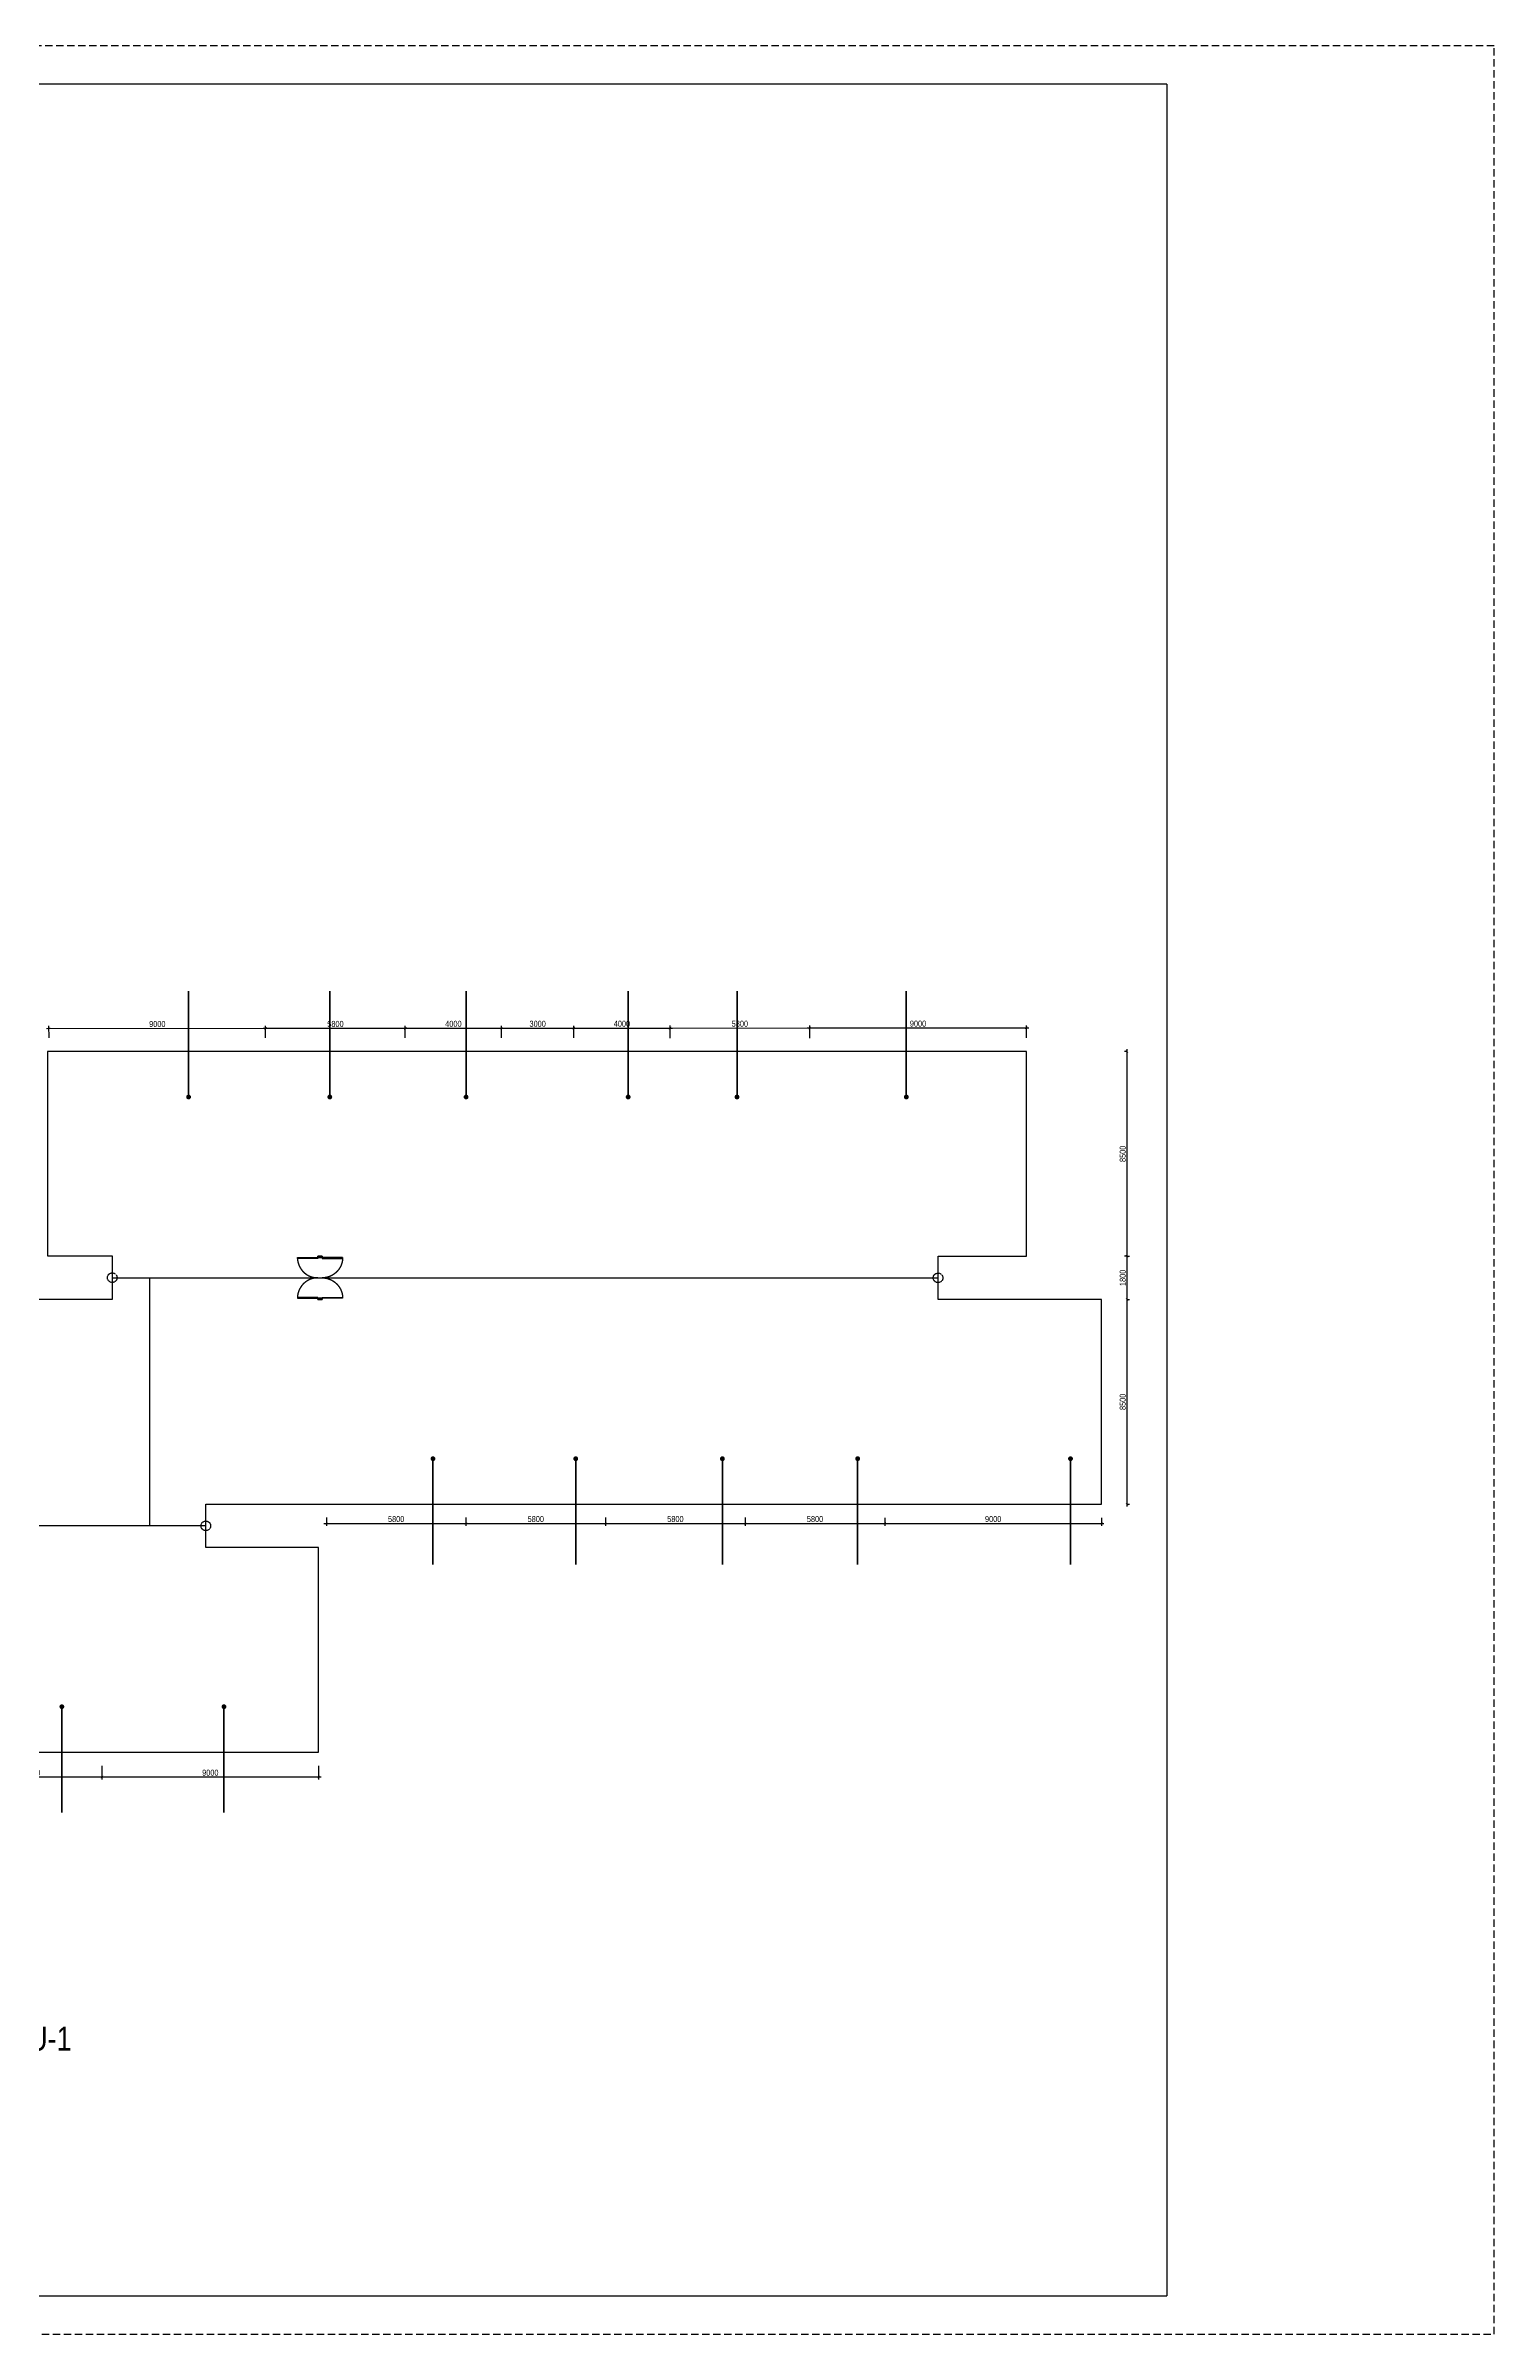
# Model space of a CAD drawing. Header units: millimetres. Extents: x 43 to 134443, y -95209 to -169.
# Drawn here: x 74273 to 134443, y -95209 to -169 of the extents above; entities that cross this region are included whole.
import ezdxf
from ezdxf.enums import TextEntityAlignment as Align

# ---------------------------------------------------------------- set-up
doc = ezdxf.new("R2010")
doc.units = ezdxf.units.MM
doc.linetypes.add('HIDDEN', pattern=[9.525, 6.35, -3.175])
doc.layers.get('0').update_dxf_attribs({"color": 231})
doc.layers.get('DefPoints').update_dxf_attribs({"color": 191})
for name, color, linetype in [('A-DOOR', 142, 'Continuous'), ('MDI-BAO', 1, 'Continuous'), ('S-DIM', 231, 'Continuous')]:
    doc.layers.add(name, color=color, linetype=linetype)
doc.layers.add('A-SHBD', color=7, linetype='Continuous', lineweight=35)
doc.layers.add('A-TEXT', color=255, linetype='Continuous', lineweight=25)
doc.layers.add('MDI-HANHLANG', color=5, linetype='HIDDEN', plot=False)
doc.styles.add('250602-MB CO CAU CĂN HO X1-3A-1$0$style1', font='arial.ttf')
doc.styles.add('VTK_Arial', font='arial.ttf', dxfattribs={"width": 0.8})
doc.dimstyles.new('250602-MB CO CAU CĂN HO X1-3A-1$0$Dim_50', dxfattribs={"dimscale": 50, "dimtxt": 2, "dimasz": 1.5, "dimexe": 1, "dimexo": 0, "dimgap": 1, "dimtad": 1, "dimdec": 0, "dimlfac": -1, "dimzin": 12, "dimdsep": 46, "dimtxsty": '250602-MB CO CAU CĂN HO X1-3A-1$0$style1', "dimblk1": '250602-MB CO CAU CĂN HO X1-3A-1$0$_ARCHTICK', "dimblk2": '250602-MB CO CAU CĂN HO X1-3A-1$0$_ARCHTICK', "dimsah": 1, "dimcen": 1.5, "dimdle": 1.5, "dimclrd": 256, "dimclre": 256, "dimclrt": 2, "dimadec": 1, "dimazin": 3, "dimtm": 1e-09, "dimtfac": 0.416667, "dimtdec": 0, "dimtix": 1, "dimtmove": 2, "dimatfit": 3, "dimfxl": 7, "dimfxlon": 1, "dimtolj": 1, "dimtzin": 0, "dimlwd": -1, "dimlwe": -1, "dimarcsym": 1})
doc.dimstyles.new('A-2.5-DIM100', dxfattribs={"dimscale": 100, "dimtxt": 2.5, "dimasz": 1, "dimexe": 1, "dimexo": 0, "dimgap": 0.5, "dimtad": 1, "dimdec": 0, "dimzin": 12, "dimdsep": 46, "dimtxsty": 'VTK_Arial', "dimblk": 'ARCHTICK', "dimcen": 0, "dimdle": 1, "dimclrd": 256, "dimclre": 256, "dimclrt": 7, "dimadec": 1, "dimazin": 3, "dimtfac": 1, "dimtdec": 0, "dimtmove": 0, "dimatfit": 2, "dimfxl": 20, "dimtolj": 1, "dimtzin": 0, "dimlwd": -1, "dimlwe": -1, "dimarcsym": 0})

# ---------------------------------------------------------------- blocks, each defined once
blk = doc.blocks.new('VTK-A1_BoKhungTen')
at = {"layer": 'DefPoints', "linetype": 'HIDDEN', "ltscale": 0.3}
blk.add_lwpolyline([(0, -594), (840, -594), (840, 0), (0, 0)], close=True, dxfattribs=at)
at = {"layer": 'DefPoints'}
for points in [[(755, -10), (30, -10), (30, -584), (755, -584)], [(755, -10), (755, -584)]]:
    blk.add_lwpolyline(points, dxfattribs=at)
blk = doc.blocks.new('*U10')
for p, q in [((-750, -90), (-750, -50)), ((-100, -70), (-750, -70)), ((-100, -90), (-100, -50)), ((-750, -1710), (-750, -1750)), ((-100, -1730), (-750, -1730)), ((-100, -1710), (-100, -1750))]:
    blk.add_line(p, q)
for points in [[(180, 0), (180, -60), (40, -60), (40, -50), (0, -50), (0, 0)], [(0, -50), (0, -90), (-850, -90), (-850, -50)], [(0, -1750), (0, -1710), (-850, -1710), (-850, -1750)], [(180, -1800), (180, -1740), (40, -1740), (40, -1750), (0, -1750), (0, -1800)]]:
    blk.add_lwpolyline(points, close=True)
at = {"linetype": 'HIDDEN', "ltscale": 1000}
for centre, start, end in [((0, -50), 180.00004, 270), ((0, -1750), 90, 179.99996)]:
    blk.add_arc(centre, 850, start, end, dxfattribs=at)
blk = doc.blocks.new('250602-MB CO CAU CĂN HO X1-3A-1$0$_ARCHTICK')
at = {"color": 0, "linetype": 'ByBlock', "const_width": 0.15}
blk.add_lwpolyline([(-0.5, -0.5), (0.5, 0.5)], dxfattribs=at)
blk = doc.blocks.new('_ArchTick')
at = {"color": 0, "linetype": 'ByBlock', "const_width": 0.15}
blk.add_lwpolyline([(-0.5, -0.5), (0.5, 0.5)], dxfattribs=at)
blk = doc.blocks.new('*D38')
at = {"layer": 'DefPoints', "color": 0, "transparency": 16777216}
for p in [(70809, -71604, 0), (76609, -71604, 0), (76609, -72067)]:
    blk.add_point(p, dxfattribs=at)
at = {"layer": 'S-DIM', "transparency": 16777216}
for p, q in [((70709, -72067), (76709, -72067)), ((70809, -71604), (70809, -72167)), ((76609, -71604), (76609, -72167))]:
    blk.add_line(p, q, dxfattribs=at)
at = {"layer": 'S-DIM', "transparency": 16777216, "xscale": 100, "yscale": 100, "zscale": 100, "rotation": 180}
blk.add_blockref('_ArchTick', (70809, -72067), dxfattribs=at)
at = {"layer": 'S-DIM', "transparency": 16777216, "xscale": 100, "yscale": 100, "zscale": 100}
blk.add_blockref('_ArchTick', (76609, -72067), dxfattribs=at)
at = {"layer": 'S-DIM', "color": 7, "transparency": 16777216, "insert": (73709, -71889), "char_height": 250, "attachment_point": 5, "style": 'VTK_Arial'}
blk.add_mtext('\\A1;5800', dxfattribs=at)
blk = doc.blocks.new('*D39')
at = {"layer": 'DefPoints', "color": 0, "transparency": 16777216}
for p in [(76609, -71604, 0), (85609, -71604, 0), (85609, -72067)]:
    blk.add_point(p, dxfattribs=at)
at = {"layer": 'S-DIM', "transparency": 16777216}
for p, q in [((76509, -72067), (85709, -72067)), ((76609, -71604), (76609, -72167)), ((85609, -71604), (85609, -72167))]:
    blk.add_line(p, q, dxfattribs=at)
at = {"layer": 'S-DIM', "transparency": 16777216, "xscale": 100, "yscale": 100, "zscale": 100, "rotation": 180}
blk.add_blockref('_ArchTick', (76609, -72067), dxfattribs=at)
at = {"layer": 'S-DIM', "transparency": 16777216, "xscale": 100, "yscale": 100, "zscale": 100}
blk.add_blockref('_ArchTick', (85609, -72067), dxfattribs=at)
at = {"layer": 'S-DIM', "color": 7, "transparency": 16777216, "insert": (81109, -71889), "char_height": 250, "attachment_point": 5, "style": 'VTK_Arial'}
blk.add_mtext('\\A1;9000', dxfattribs=at)
blk = doc.blocks.new('*D40')
at = {"layer": 'DefPoints', "color": 0, "transparency": 16777216}
for p in [(85929, -61289, 0), (91729, -61289, 0), (91729, -61534)]:
    blk.add_point(p, dxfattribs=at)
at = {"layer": 'S-DIM', "transparency": 16777216}
for p, q in [((85829, -61534), (91829, -61534)), ((85929, -61289), (85929, -61634)), ((91729, -61289), (91729, -61634))]:
    blk.add_line(p, q, dxfattribs=at)
at = {"layer": 'S-DIM', "transparency": 16777216, "xscale": 100, "yscale": 100, "zscale": 100, "rotation": 180}
blk.add_blockref('_ArchTick', (85929, -61534), dxfattribs=at)
at = {"layer": 'S-DIM', "transparency": 16777216, "xscale": 100, "yscale": 100, "zscale": 100}
blk.add_blockref('_ArchTick', (91729, -61534), dxfattribs=at)
at = {"layer": 'S-DIM', "color": 7, "transparency": 16777216, "insert": (88829, -61356), "char_height": 250, "attachment_point": 5, "style": 'VTK_Arial'}
blk.add_mtext('\\A1;5800', dxfattribs=at)
blk = doc.blocks.new('*D41')
at = {"layer": 'DefPoints', "color": 0, "transparency": 16777216}
for p in [(91729, -61289, 0), (97529, -61289, 0), (97529, -61534)]:
    blk.add_point(p, dxfattribs=at)
at = {"layer": 'S-DIM', "transparency": 16777216}
for p, q in [((91629, -61534), (97629, -61534)), ((91729, -61289), (91729, -61634)), ((97529, -61289), (97529, -61634))]:
    blk.add_line(p, q, dxfattribs=at)
at = {"layer": 'S-DIM', "transparency": 16777216, "xscale": 100, "yscale": 100, "zscale": 100, "rotation": 180}
blk.add_blockref('_ArchTick', (91729, -61534), dxfattribs=at)
at = {"layer": 'S-DIM', "transparency": 16777216, "xscale": 100, "yscale": 100, "zscale": 100}
blk.add_blockref('_ArchTick', (97529, -61534), dxfattribs=at)
at = {"layer": 'S-DIM', "color": 7, "transparency": 16777216, "insert": (94629, -61356), "char_height": 250, "attachment_point": 5, "style": 'VTK_Arial'}
blk.add_mtext('\\A1;5800', dxfattribs=at)
blk = doc.blocks.new('*D42')
at = {"layer": 'DefPoints', "color": 0, "transparency": 16777216}
for p in [(97529, -61289, 0), (103329, -61289, 0), (103329, -61534)]:
    blk.add_point(p, dxfattribs=at)
at = {"layer": 'S-DIM', "transparency": 16777216}
for p, q in [((97429, -61534), (103429, -61534)), ((97529, -61289), (97529, -61634)), ((103329, -61289), (103329, -61634))]:
    blk.add_line(p, q, dxfattribs=at)
at = {"layer": 'S-DIM', "transparency": 16777216, "xscale": 100, "yscale": 100, "zscale": 100, "rotation": 180}
blk.add_blockref('_ArchTick', (97529, -61534), dxfattribs=at)
at = {"layer": 'S-DIM', "transparency": 16777216, "xscale": 100, "yscale": 100, "zscale": 100}
blk.add_blockref('_ArchTick', (103329, -61534), dxfattribs=at)
at = {"layer": 'S-DIM', "color": 7, "transparency": 16777216, "insert": (100429, -61356), "char_height": 250, "attachment_point": 5, "style": 'VTK_Arial'}
blk.add_mtext('\\A1;5800', dxfattribs=at)
blk = doc.blocks.new('*D43')
at = {"layer": 'DefPoints', "color": 0, "transparency": 16777216}
for p in [(103329, -61289, 0), (109129, -61304, 0), (109129, -61534)]:
    blk.add_point(p, dxfattribs=at)
at = {"layer": 'S-DIM', "transparency": 16777216}
for p, q in [((103229, -61534), (109229, -61534)), ((103329, -61289), (103329, -61634)), ((109129, -61304), (109129, -61634))]:
    blk.add_line(p, q, dxfattribs=at)
at = {"layer": 'S-DIM', "transparency": 16777216, "xscale": 100, "yscale": 100, "zscale": 100, "rotation": 180}
blk.add_blockref('_ArchTick', (103329, -61534), dxfattribs=at)
at = {"layer": 'S-DIM', "transparency": 16777216, "xscale": 100, "yscale": 100, "zscale": 100}
blk.add_blockref('_ArchTick', (109129, -61534), dxfattribs=at)
at = {"layer": 'S-DIM', "color": 7, "transparency": 16777216, "insert": (106229, -61356), "char_height": 250, "attachment_point": 5, "style": 'VTK_Arial'}
blk.add_mtext('\\A1;5800', dxfattribs=at)
blk = doc.blocks.new('*D44')
at = {"layer": 'DefPoints', "color": 0, "transparency": 16777216}
for p in [(109129, -61304, 0), (118129, -61299, 0), (118129, -61534)]:
    blk.add_point(p, dxfattribs=at)
at = {"layer": 'S-DIM', "transparency": 16777216}
for p, q in [((109029, -61534), (118229, -61534)), ((109129, -61304), (109129, -61634)), ((118129, -61299), (118129, -61634))]:
    blk.add_line(p, q, dxfattribs=at)
at = {"layer": 'S-DIM', "transparency": 16777216, "xscale": 100, "yscale": 100, "zscale": 100, "rotation": 180}
blk.add_blockref('_ArchTick', (109129, -61534), dxfattribs=at)
at = {"layer": 'S-DIM', "transparency": 16777216, "xscale": 100, "yscale": 100, "zscale": 100}
blk.add_blockref('_ArchTick', (118129, -61534), dxfattribs=at)
at = {"layer": 'S-DIM', "color": 7, "transparency": 16777216, "insert": (113629, -61356), "char_height": 250, "attachment_point": 5, "style": 'VTK_Arial'}
blk.add_mtext('\\A1;9000', dxfattribs=at)
blk = doc.blocks.new('*D45')
at = {"layer": 'DefPoints', "color": 0, "transparency": 16777216}
for p in [(119188, -41937, 0), (119188, -50437, 0), (119188, -50437)]:
    blk.add_point(p, dxfattribs=at)
at = {"layer": 'S-DIM', "transparency": 16777216}
for p, q in [((119188, -41937), (119088, -41937)), ((119188, -41837), (119188, -50537)), ((119188, -50437), (119088, -50437))]:
    blk.add_line(p, q, dxfattribs=at)
at = {"layer": 'S-DIM', "transparency": 16777216, "xscale": 100, "yscale": 100, "zscale": 100}
for p, rotation in [((119188, -41937), 90), ((119188, -50437), 270)]:
    blk.add_blockref('_ArchTick', p, dxfattribs=dict(at, rotation=rotation))
at = {"layer": 'S-DIM', "color": 7, "transparency": 16777216, "insert": (119011, -46187), "char_height": 250, "attachment_point": 5, "rotation": 90, "style": 'VTK_Arial'}
blk.add_mtext('\\A1;8500', dxfattribs=at)
blk = doc.blocks.new('*D46')
at = {"layer": 'DefPoints', "color": 0, "transparency": 16777216}
for p in [(119188, -50437, 0), (119188, -52237, 0), (119188, -52237)]:
    blk.add_point(p, dxfattribs=at)
at = {"layer": 'S-DIM', "transparency": 16777216}
for p, q in [((119188, -50337), (119188, -52337)), ((119188, -50437), (119288, -50437)), ((119188, -52237), (119288, -52237))]:
    blk.add_line(p, q, dxfattribs=at)
at = {"layer": 'S-DIM', "transparency": 16777216, "xscale": 100, "yscale": 100, "zscale": 100}
for p, rotation in [((119188, -50437), 90), ((119188, -52237), 270)]:
    blk.add_blockref('_ArchTick', p, dxfattribs=dict(at, rotation=rotation))
at = {"layer": 'S-DIM', "color": 7, "transparency": 16777216, "insert": (119011, -51337), "char_height": 250, "attachment_point": 5, "rotation": 90, "style": 'VTK_Arial'}
blk.add_mtext('\\A1;1800', dxfattribs=at)
blk = doc.blocks.new('*D47')
at = {"layer": 'DefPoints', "color": 0, "transparency": 16777216}
for p in [(119188, -52237, 0), (119188, -60737, 0), (119188, -60737)]:
    blk.add_point(p, dxfattribs=at)
at = {"layer": 'S-DIM', "transparency": 16777216}
for p, q in [((119188, -52137), (119188, -60837)), ((119188, -52237), (119288, -52237)), ((119188, -60737), (119288, -60737))]:
    blk.add_line(p, q, dxfattribs=at)
at = {"layer": 'S-DIM', "transparency": 16777216, "xscale": 100, "yscale": 100, "zscale": 100}
for p, rotation in [((119188, -52237), 90), ((119188, -60737), 270)]:
    blk.add_blockref('_ArchTick', p, dxfattribs=dict(at, rotation=rotation))
at = {"layer": 'S-DIM', "color": 7, "transparency": 16777216, "insert": (119011, -56487), "char_height": 250, "attachment_point": 5, "rotation": 90, "style": 'VTK_Arial'}
blk.add_mtext('\\A1;8500', dxfattribs=at)
blk = doc.blocks.new('*D48')
at = {"layer": 'DefPoints', "color": 0, "transparency": 16777216}
for p in [(74408, -41376, 0), (83407, -40972), (83408, -41371, 0)]:
    blk.add_point(p, dxfattribs=at)
at = {"layer": 'S-DIM', "transparency": 16777216}
for p, q in [((74307, -40977), (83507, -40972)), ((74408, -41376), (74407, -40877)), ((83408, -41371), (83407, -40872))]:
    blk.add_line(p, q, dxfattribs=at)
at = {"layer": 'S-DIM', "transparency": 16777216, "xscale": 100, "yscale": 100, "zscale": 100}
for p, rotation in [((74407, -40977), 180.0318309853436), ((83407, -40972), 0.03183098534358317)]:
    blk.add_blockref('_ArchTick', p, dxfattribs=dict(at, rotation=rotation))
at = {"layer": 'S-DIM', "color": 7, "transparency": 16777216, "insert": (78907, -40797), "char_height": 250, "attachment_point": 5, "rotation": 0.03183, "style": 'VTK_Arial'}
blk.add_mtext('\\A1;9000', dxfattribs=at)
blk = doc.blocks.new('*D49')
at = {"layer": 'DefPoints', "color": 0, "transparency": 16777216}
for p in [(83408, -41371, 0), (89207, -40969), (89208, -41371, 0)]:
    blk.add_point(p, dxfattribs=at)
at = {"layer": 'S-DIM', "transparency": 16777216}
for p, q in [((83307, -40972), (89307, -40969)), ((83408, -41371), (83407, -40872)), ((89208, -41371), (89207, -40869))]:
    blk.add_line(p, q, dxfattribs=at)
at = {"layer": 'S-DIM', "transparency": 16777216, "xscale": 100, "yscale": 100, "zscale": 100}
for p, rotation in [((83407, -40972), 180.0318309853436), ((89207, -40969), 0.03183098534358317)]:
    blk.add_blockref('_ArchTick', p, dxfattribs=dict(at, rotation=rotation))
at = {"layer": 'S-DIM', "color": 7, "transparency": 16777216, "insert": (86307, -40793), "char_height": 250, "attachment_point": 5, "rotation": 0.03183, "style": 'VTK_Arial'}
blk.add_mtext('\\A1;5800', dxfattribs=at)
blk = doc.blocks.new('*D50')
at = {"layer": 'DefPoints', "color": 0, "transparency": 16777216}
for p in [(89208, -41371, 0), (93207, -40967), (93208, -41371, 0)]:
    blk.add_point(p, dxfattribs=at)
at = {"layer": 'S-DIM', "transparency": 16777216}
for p, q in [((93208, -41371), (93207, -40867)), ((89107, -40969), (93307, -40967)), ((89208, -41371), (89207, -40869))]:
    blk.add_line(p, q, dxfattribs=at)
at = {"layer": 'S-DIM', "transparency": 16777216, "xscale": 100, "yscale": 100, "zscale": 100}
for p, rotation in [((89207, -40969), 180.0318309853436), ((93207, -40967), 0.03183098534358317)]:
    blk.add_blockref('_ArchTick', p, dxfattribs=dict(at, rotation=rotation))
at = {"layer": 'S-DIM', "color": 7, "transparency": 16777216, "insert": (91207, -40790), "char_height": 250, "attachment_point": 5, "rotation": 0.03183, "style": 'VTK_Arial'}
blk.add_mtext('\\A1;4000', dxfattribs=at)
blk = doc.blocks.new('*D51')
at = {"layer": 'DefPoints', "color": 0, "transparency": 16777216}
for p in [(93208, -41371, 0), (96207, -40965), (96208, -41371, 0)]:
    blk.add_point(p, dxfattribs=at)
at = {"layer": 'S-DIM', "transparency": 16777216}
for p, q in [((93208, -41371), (93207, -40867)), ((96208, -41371), (96207, -40865)), ((93107, -40967), (96307, -40965))]:
    blk.add_line(p, q, dxfattribs=at)
at = {"layer": 'S-DIM', "transparency": 16777216, "xscale": 100, "yscale": 100, "zscale": 100}
for p, rotation in [((93207, -40967), 180.0318309853436), ((96207, -40965), 0.03183098534358317)]:
    blk.add_blockref('_ArchTick', p, dxfattribs=dict(at, rotation=rotation))
at = {"layer": 'S-DIM', "color": 7, "transparency": 16777216, "insert": (94707, -40788), "char_height": 250, "attachment_point": 5, "rotation": 0.03183, "style": 'VTK_Arial'}
blk.add_mtext('\\A1;3000', dxfattribs=at)
blk = doc.blocks.new('*D52')
at = {"layer": 'DefPoints', "color": 0, "transparency": 16777216}
for p in [(96208, -41371, 0), (100207, -40963), (100208, -41386, 0)]:
    blk.add_point(p, dxfattribs=at)
at = {"layer": 'S-DIM', "transparency": 16777216}
for p, q in [((96208, -41371), (96207, -40865)), ((100208, -41386), (100207, -40863)), ((96107, -40965), (100307, -40963))]:
    blk.add_line(p, q, dxfattribs=at)
at = {"layer": 'S-DIM', "transparency": 16777216, "xscale": 100, "yscale": 100, "zscale": 100}
for p, rotation in [((96207, -40965), 180.0318309853436), ((100207, -40963), 0.03183098534358317)]:
    blk.add_blockref('_ArchTick', p, dxfattribs=dict(at, rotation=rotation))
at = {"layer": 'S-DIM', "color": 7, "transparency": 16777216, "insert": (98207, -40786), "char_height": 250, "attachment_point": 5, "rotation": 0.03183, "style": 'VTK_Arial'}
blk.add_mtext('\\A1;4000', dxfattribs=at)
blk = doc.blocks.new('*D53')
at = {"layer": 'DefPoints', "color": 0, "transparency": 16777216}
for p in [(100208, -41386, 0), (106007, -40960), (106008, -41386, 0)]:
    blk.add_point(p, dxfattribs=at)
at = {"layer": 'S-DIM', "transparency": 16777216}
for p, q in [((100208, -41386), (100207, -40863)), ((106008, -41386), (106007, -40860)), ((100107, -40963), (106107, -40960))]:
    blk.add_line(p, q, dxfattribs=at)
at = {"layer": 'S-DIM', "transparency": 16777216, "xscale": 100, "yscale": 100, "zscale": 100}
for p, rotation in [((100207, -40963), 180.0318309853436), ((106007, -40960), 0.03183098534358317)]:
    blk.add_blockref('_ArchTick', p, dxfattribs=dict(at, rotation=rotation))
at = {"layer": 'S-DIM', "color": 7, "transparency": 16777216, "insert": (103107, -40784), "char_height": 250, "attachment_point": 5, "rotation": 0.03183, "style": 'VTK_Arial'}
blk.add_mtext('\\A1;5800', dxfattribs=at)
blk = doc.blocks.new('*D54')
at = {"layer": 'DefPoints', "color": 0, "transparency": 16777216}
for p in [(106008, -41386, 0), (115007, -40955), (115008, -41376, 0)]:
    blk.add_point(p, dxfattribs=at)
at = {"layer": 'S-DIM', "transparency": 16777216}
for p, q in [((106008, -41386), (106007, -40860)), ((115008, -41376), (115007, -40855)), ((105907, -40960), (115107, -40955))]:
    blk.add_line(p, q, dxfattribs=at)
at = {"layer": 'S-DIM', "transparency": 16777216, "xscale": 100, "yscale": 100, "zscale": 100}
for p, rotation in [((106007, -40960), 180.0318309853436), ((115007, -40955), 0.03183098534358317)]:
    blk.add_blockref('_ArchTick', p, dxfattribs=dict(at, rotation=rotation))
at = {"layer": 'S-DIM', "color": 7, "transparency": 16777216, "insert": (110507, -40780), "char_height": 250, "attachment_point": 5, "rotation": 0.03183, "style": 'VTK_Arial'}
blk.add_mtext('\\A1;9000', dxfattribs=at)

msp = doc.modelspace()

# ---------------------------------------------------------------- linework, layer by layer
at = {"layer": 'MDI-BAO', "elevation": 0}
msp.add_lwpolyline([(38209.3, -71038), (85609.3, -71038), (85609.3, -62538), (80922.7, -62538), (80922.7, -60737.3), (118129, -60738.2), (118129, -52238.2), (111339, -52238.2), (111339, -50437.3), (115007.7, -50437.4), (115007.7, -41937.4), (74342.7, -41937.4), (74342.7, -50422.4), (77034, -50422.4), (77034, -52237.3), (47109, -52237.3)], dxfattribs=at)
at = {"layer": 'MDI-HANHLANG'}
for p, q in [((77034, -51337.4, 0), (111339, -51337.4, 0)), ((78584, -51337.4), (78584, -61638)), ((80922.7, -61638, 0), (42264.3, -61638, 0))]:
    msp.add_line(p, q, dxfattribs=at)
for centre in [(77034, -51329.8, 0), (111339, -51337.8, 0), (80922.7, -61638, 0)]:
    msp.add_circle(centre, 200, dxfattribs=at)

# ---------------------------------------------------------------- block references
at = {"layer": 'A-DOOR'}
msp.add_blockref('*U10', (85575.8, -50437.3, 0), dxfattribs=at)
at = {"layer": 'A-DOOR', "xscale": -1}
msp.add_blockref('*U10', (85755.8, -50437.3, 0), dxfattribs=at)
at = {"layer": 'DefPoints', "xscale": 160, "yscale": 160, "zscale": 160}
msp.add_blockref('VTK-A1_BoKhungTen', (43.4, -168.9), dxfattribs=at)

# ---------------------------------------------------------------- texts
at = {"layer": 'A-TEXT', "style": 'VTK_Arial', "width": 0.8}
msp.add_text('MẶT BẰNG TẦNG ĐIỂN HÌNH TÒA U-1', height=1000, dxfattribs=at).set_placement((65349, -83433), align=Align.CENTER)

# ---------------------------------------------------------------- dimensions: what is measured, and where the dimension line sits
at = {"layer": 'S-DIM'}
for p1, p2, distance, picture, middle in [((74407.7, -41375.8, 0), (83407.7, -41370.8, 0), 398.5, '*D48', (78907.4, -40797.1)), ((119188.4, -41937.3, 0), (119188.4, -50437.3, 0), 0, '*D45', (119010.7, -46187.3)), ((85929, -61288.8, 0), (91729, -61288.8, 0), -244.9, '*D40', (88829, -61356.1))]:
    dim = msp.add_aligned_dim(p1=p1, p2=p2, distance=distance, dimstyle='A-2.5-DIM100', override={"dimpost": '\\X'}, dxfattribs=at)
    dim.commit()
    dim.dimension.update_dxf_attribs({"geometry": picture, "text_midpoint": middle})
for base, p1, p2, angle, picture, middle in [((89207.5, -40969.1), (83407.7, -41370.8, 0), (89207.7, -41370.8, 0), 180.031831, '*D49', (86307.4, -40793)), ((93207.5, -40966.8), (89207.7, -41370.8, 0), (93207.7, -41370.8, 0), 180.031831, '*D50', (91207.4, -40790.3)), ((96207.5, -40965.2), (93207.7, -41370.8, 0), (96207.7, -41370.8, 0), 180.031831, '*D51', (94707.4, -40788.3)), ((100207.5, -40963), (96207.7, -41370.8, 0), (100207.7, -41385.8, 0), 180.031831, '*D52', (98207.4, -40786.4)), ((106007.5, -40959.7), (100207.7, -41385.8, 0), (106007.7, -41385.8, 0), 180.031831, '*D53', (103107.4, -40783.7)), ((115007.5, -40954.7), (106007.7, -41385.8, 0), (115007.7, -41375.8, 0), 180.031831, '*D54', (110507.4, -40779.6)), ((119188.4, -52237.3), (119188.4, -50437.3, 0), (119188.4, -52237.3, 0), 90, '*D46', (119010.7, -51337.3)), ((119188.4, -60737.3), (119188.4, -52237.3, 0), (119188.4, -60737.3, 0), 90, '*D47', (119010.7, -56487.3)), ((97529, -61533.8), (91729, -61288.8, 0), (97529, -61288.8, 0), 180, '*D41', (94629, -61356.1)), ((103329, -61533.8), (97529, -61288.8, 0), (103329, -61288.8, 0), 180, '*D42', (100429, -61356.1)), ((109129, -61533.8), (103329, -61288.8, 0), (109129, -61303.8, 0), 180, '*D43', (106229, -61356.1)), ((118129, -61533.8), (109129, -61303.8, 0), (118129, -61298.8, 0), 180, '*D44', (113629, -61356.1)), ((76609.3, -72067), (70809.3, -71603.5, 0), (76609.3, -71603.5, 0), 180, '*D38', (73709.3, -71889.3)), ((85609.3, -72067), (76609.3, -71603.5, 0), (85609.3, -71603.5, 0), 180, '*D39', (81109.3, -71889.3))]:
    dim = msp.add_linear_dim(base=base, p1=p1, p2=p2, angle=angle, dimstyle='A-2.5-DIM100', override={"dimpost": '\\X', "dimtmove": 1}, dxfattribs=at)
    dim.commit()
    dim.dimension.update_dxf_attribs({"geometry": picture, "text_midpoint": middle})

# ---------------------------------------------------------------- leaders
at = {"layer": 'A-SHBD'}
for points in [[(80206.5, -43826.7, 0), (80206.5, -39437.3, 0)], [(86072.3, -43826.7, 0), (86072.3, -39437.3, 0)], [(91732.7, -43826.7, 0), (91732.7, -39437.3, 0)], [(98465.9, -43826.7, 0), (98465.9, -39437.3, 0)], [(102988.7, -43826.7, 0), (102988.7, -39437.3, 0)], [(110021, -43826.7, 0), (110021, -39437.3, 0)], [(90357.8, -58847.9, 0), (90357.8, -63237.4, 0)], [(96288.9, -58847.9, 0), (96288.9, -63237.4, 0)], [(102380.9, -58847.9, 0), (102380.9, -63237.4, 0)], [(107999.9, -58847.9, 0), (107999.9, -63237.4, 0)], [(116841.2, -58847.9, 0), (116841.2, -63237.4, 0)], [(74942.4, -69147.7, 0), (74942.4, -73537.2, 0)], [(81675.9, -69147.7, 0), (81675.9, -73537.2, 0)]]:
    msp.add_leader(points, dimstyle='250602-MB CO CAU CĂN HO X1-3A-1$0$Dim_50', override={"dimasz": 4, "dimtad": 0, "dimldrblk": 'Dot', "dimtfill": 1}, dxfattribs=at)

doc.saveas('drawing.dxf')
